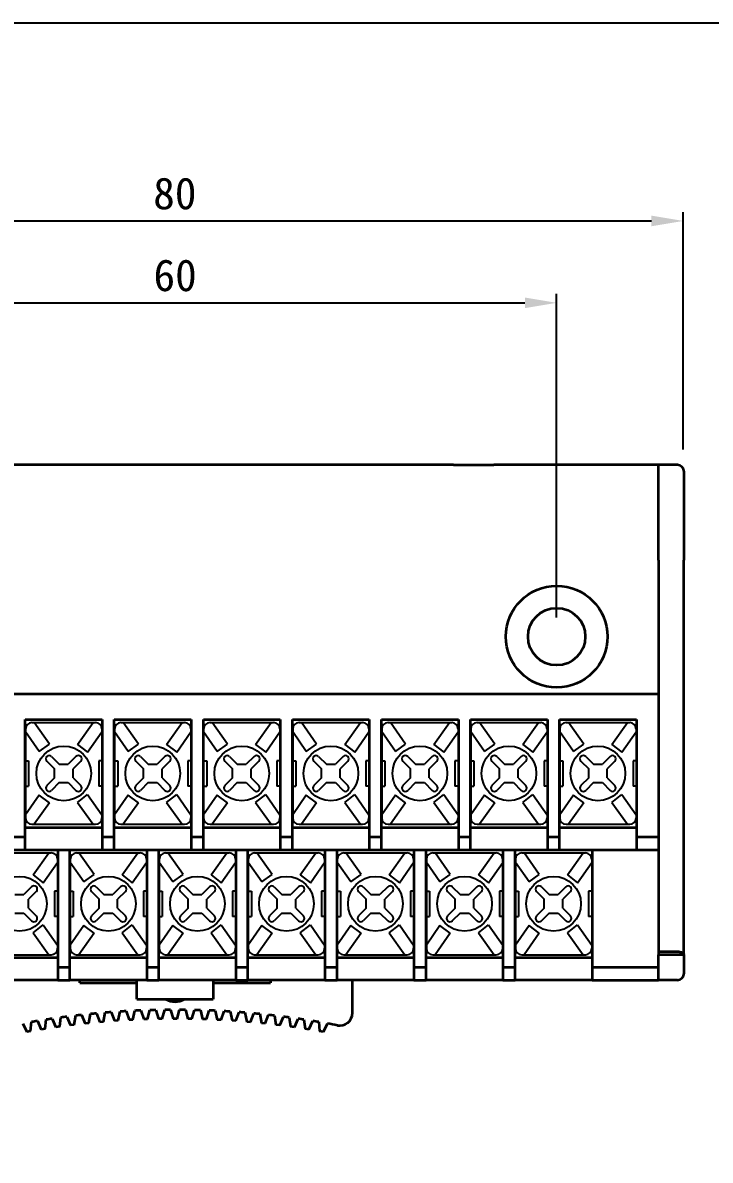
# Model space of a CAD drawing. Header units: millimetres. Extents: x 1618 to 2479, y 422 to 709.
# Drawn here: x 1679 to 1733.1, y 565.8 to 655.3 of the extents above; entities that cross this region are included whole.
import ezdxf

# ---------------------------------------------------------------- set-up
doc = ezdxf.new("R2010")
doc.units = ezdxf.units.MM
doc.layers.add('S', color=3, linetype='Continuous')
doc.layers.add('가시적인 것(ISO)', color=7, linetype='Continuous', lineweight=35)
doc.dimstyles.get("Standard").update_dxf_attribs({"dimtxt": 0.18, "dimasz": 0.18, "dimexe": 0.18, "dimexo": 0.0625, "dimgap": 0.09, "dimtad": 0, "dimtih": 1, "dimtoh": 1, "dimdec": 4, "dimzin": 0, "dimdsep": 46, "dimtxsty": 'Standard', "dimcen": 0.09, "dimadec": 0, "dimazin": 0, "dimtfac": 1, "dimtdec": 4, "dimtofl": 0, "dimtmove": 0, "dimatfit": 3, "dimfxl": 1, "dimtolj": 1, "dimtzin": 0, "dimarcsym": 0})

# ---------------------------------------------------------------- blocks, each defined once
blk = doc.blocks.new('*D12')
at = {"color": 4, "lineweight": -2, "transparency": 16777216}
for p, q in [((1651.025, 621.504), (1651.025, 640.381)), ((1730.979, 621.716), (1730.979, 640.381)), ((1653.525, 639.681), (1728.479, 639.681))]:
    blk.add_line(p, q, dxfattribs=at)
at = {"color": 4, "transparency": 16777216}
for points in [[(1653.525, 640.098), (1653.525, 639.264), (1651.025, 639.681)], [(1728.479, 640.098), (1728.479, 639.264), (1730.979, 639.681)]]:
    blk.add_solid(points, dxfattribs=at)
at = {"layer": 'DEFPOINTS', "color": 0, "transparency": 16777216}
for p in [(1730.979, 639.681), (1651.025, 620.004), (1730.979, 620.216)]:
    blk.add_point(p, dxfattribs=at)
at = {"color": 4, "transparency": 16777216, "insert": (1691.002, 641.831), "char_height": 2.5, "attachment_point": 5}
blk.add_mtext('\\A1;80', dxfattribs=at)
blk = doc.blocks.new('*D13')
at = {"color": 4, "lineweight": -2, "transparency": 16777216}
for p, q in [((1661.025, 608.504), (1661.025, 633.945)), ((1663.525, 633.245), (1718.525, 633.245)), ((1721.025, 608.504), (1721.025, 633.945))]:
    blk.add_line(p, q, dxfattribs=at)
at = {"color": 4, "transparency": 16777216}
for points in [[(1663.525, 633.662), (1663.525, 632.828), (1661.025, 633.245)], [(1718.525, 633.662), (1718.525, 632.828), (1721.025, 633.245)]]:
    blk.add_solid(points, dxfattribs=at)
at = {"layer": 'DEFPOINTS', "color": 0, "transparency": 16777216}
for p in [(1721.025, 633.245), (1661.025, 607.004), (1721.025, 607.004)]:
    blk.add_point(p, dxfattribs=at)
at = {"color": 4, "transparency": 16777216, "insert": (1691.025, 635.395), "char_height": 2.5, "attachment_point": 5}
blk.add_mtext('\\A1;60', dxfattribs=at)

msp = doc.modelspace()

# ---------------------------------------------------------------- linework, layer by layer
at = {"color": 7}
for p, q in [((1679.77, 600.254), (1684.77, 600.254)), ((1681.152, 598.564), (1679.951, 600.254)), ((1683.358, 598.529), (1684.59, 600.254)), ((1686.77, 600.254), (1691.77, 600.254)), ((1688.152, 598.564), (1686.951, 600.254)), ((1690.358, 598.529), (1691.59, 600.254)), ((1693.77, 600.254), (1698.77, 600.254)), ((1695.152, 598.564), (1693.951, 600.254)), ((1697.358, 598.529), (1698.59, 600.254)), ((1700.77, 600.254), (1705.77, 600.254)), ((1702.152, 598.564), (1700.951, 600.254)), ((1704.358, 598.529), (1705.59, 600.254)), ((1707.77, 600.254), (1712.77, 600.254)), ((1709.152, 598.564), (1707.951, 600.254)), ((1711.358, 598.529), (1712.59, 600.254)), ((1714.77, 600.254), (1719.77, 600.254)), ((1716.152, 598.564), (1714.951, 600.254)), ((1718.358, 598.529), (1719.59, 600.254)), ((1721.77, 600.254), (1726.77, 600.254)), ((1723.152, 598.564), (1721.951, 600.254)), ((1725.358, 598.529), (1726.59, 600.254)), ((1679.27, 599.754), (1679.27, 592.754)), ((1680.342, 597.972), (1679.27, 599.512)), ((1684.148, 597.913), (1685.27, 599.512)), ((1685.27, 599.754), (1685.27, 592.754)), ((1686.27, 599.754), (1686.27, 592.754)), ((1687.342, 597.972), (1686.27, 599.512)), ((1691.148, 597.913), (1692.27, 599.512)), ((1692.27, 599.754), (1692.27, 592.754)), ((1693.27, 599.754), (1693.27, 592.754)), ((1694.342, 597.972), (1693.27, 599.512)), ((1698.148, 597.913), (1699.27, 599.512)), ((1699.27, 599.754), (1699.27, 592.754)), ((1700.27, 599.754), (1700.27, 592.754)), ((1701.342, 597.972), (1700.27, 599.512)), ((1705.148, 597.913), (1706.27, 599.512)), ((1706.27, 599.754), (1706.27, 592.754)), ((1707.27, 599.754), (1707.27, 592.754)), ((1708.342, 597.972), (1707.27, 599.512)), ((1712.148, 597.913), (1713.27, 599.512)), ((1713.27, 599.754), (1713.27, 592.754)), ((1714.27, 599.754), (1714.27, 592.754)), ((1715.342, 597.972), (1714.27, 599.512)), ((1719.148, 597.913), (1720.27, 599.512)), ((1720.27, 599.754), (1720.27, 592.754)), ((1721.27, 599.754), (1721.27, 592.754)), ((1722.342, 597.972), (1721.27, 599.512)), ((1726.148, 597.913), (1727.27, 599.512)), ((1727.27, 599.754), (1727.27, 592.754)), ((1681.312, 597.587), (1681.917, 596.982)), ((1683.229, 597.587), (1682.624, 596.982)), ((1688.312, 597.587), (1688.917, 596.982)), ((1690.229, 597.587), (1689.624, 596.982)), ((1695.312, 597.587), (1695.917, 596.982)), ((1697.229, 597.587), (1696.624, 596.982)), ((1702.312, 597.587), (1702.917, 596.982)), ((1704.229, 597.587), (1703.624, 596.982)), ((1709.312, 597.587), (1709.917, 596.982)), ((1711.229, 597.587), (1710.624, 596.982)), ((1716.312, 597.587), (1716.917, 596.982)), ((1718.229, 597.587), (1717.624, 596.982)), ((1723.312, 597.587), (1723.917, 596.982)), ((1725.229, 597.587), (1724.624, 596.982)), ((1680.938, 597.213), (1681.543, 596.608)), ((1681.543, 595.901), (1681.543, 596.608)), ((1681.917, 596.982), (1682.624, 596.982)), ((1683.603, 597.213), (1682.998, 596.608)), ((1682.998, 595.901), (1682.998, 596.608)), ((1687.938, 597.213), (1688.543, 596.608)), ((1688.543, 595.901), (1688.543, 596.608)), ((1688.917, 596.982), (1689.624, 596.982)), ((1690.603, 597.213), (1689.998, 596.608)), ((1689.998, 595.901), (1689.998, 596.608)), ((1694.938, 597.213), (1695.543, 596.608)), ((1695.543, 595.901), (1695.543, 596.608)), ((1695.917, 596.982), (1696.624, 596.982)), ((1697.603, 597.213), (1696.998, 596.608)), ((1696.998, 595.901), (1696.998, 596.608)), ((1701.938, 597.213), (1702.543, 596.608)), ((1702.543, 595.901), (1702.543, 596.608)), ((1702.917, 596.982), (1703.624, 596.982)), ((1704.603, 597.213), (1703.998, 596.608)), ((1703.998, 595.901), (1703.998, 596.608)), ((1708.938, 597.213), (1709.543, 596.608)), ((1709.543, 595.901), (1709.543, 596.608)), ((1709.917, 596.982), (1710.624, 596.982)), ((1711.603, 597.213), (1710.998, 596.608)), ((1710.998, 595.901), (1710.998, 596.608)), ((1715.938, 597.213), (1716.543, 596.608)), ((1716.543, 595.901), (1716.543, 596.608)), ((1716.917, 596.982), (1717.624, 596.982)), ((1718.603, 597.213), (1717.998, 596.608)), ((1717.998, 595.901), (1717.998, 596.608)), ((1722.938, 597.213), (1723.543, 596.608)), ((1723.543, 595.901), (1723.543, 596.608)), ((1723.917, 596.982), (1724.624, 596.982)), ((1725.603, 597.213), (1724.998, 596.608)), ((1724.998, 595.901), (1724.998, 596.608)), ((1681.543, 595.901), (1680.938, 595.296)), ((1681.917, 595.527), (1681.312, 594.922)), ((1681.917, 595.527), (1682.624, 595.527)), ((1682.624, 595.527), (1683.229, 594.922)), ((1682.998, 595.901), (1683.603, 595.296)), ((1688.543, 595.901), (1687.938, 595.296)), ((1688.917, 595.527), (1688.312, 594.922)), ((1688.917, 595.527), (1689.624, 595.527)), ((1689.624, 595.527), (1690.229, 594.922)), ((1689.998, 595.901), (1690.603, 595.296)), ((1695.543, 595.901), (1694.938, 595.296)), ((1695.917, 595.527), (1695.312, 594.922)), ((1695.917, 595.527), (1696.624, 595.527)), ((1696.624, 595.527), (1697.229, 594.922)), ((1696.998, 595.901), (1697.603, 595.296)), ((1702.543, 595.901), (1701.938, 595.296)), ((1702.917, 595.527), (1702.312, 594.922)), ((1702.917, 595.527), (1703.624, 595.527)), ((1703.624, 595.527), (1704.229, 594.922)), ((1703.998, 595.901), (1704.603, 595.296)), ((1709.543, 595.901), (1708.938, 595.296)), ((1709.917, 595.527), (1709.312, 594.922)), ((1709.917, 595.527), (1710.624, 595.527)), ((1710.624, 595.527), (1711.229, 594.922)), ((1710.998, 595.901), (1711.603, 595.296)), ((1716.543, 595.901), (1715.938, 595.296)), ((1716.917, 595.527), (1716.312, 594.922)), ((1716.917, 595.527), (1717.624, 595.527)), ((1717.624, 595.527), (1718.229, 594.922)), ((1717.998, 595.901), (1718.603, 595.296)), ((1723.543, 595.901), (1722.938, 595.296)), ((1723.917, 595.527), (1723.312, 594.922)), ((1723.917, 595.527), (1724.624, 595.527)), ((1724.624, 595.527), (1725.229, 594.922)), ((1724.998, 595.901), (1725.603, 595.296)), ((1680.342, 594.536), (1679.27, 592.996)), ((1681.152, 593.944), (1679.951, 592.254)), ((1683.358, 593.98), (1684.59, 592.254)), ((1684.148, 594.596), (1685.27, 592.996)), ((1687.342, 594.536), (1686.27, 592.996)), ((1688.152, 593.944), (1686.951, 592.254)), ((1690.358, 593.98), (1691.59, 592.254)), ((1691.148, 594.596), (1692.27, 592.996)), ((1694.342, 594.536), (1693.27, 592.996)), ((1695.152, 593.944), (1693.951, 592.254)), ((1697.358, 593.98), (1698.59, 592.254)), ((1698.148, 594.596), (1699.27, 592.996)), ((1701.342, 594.536), (1700.27, 592.996)), ((1702.152, 593.944), (1700.951, 592.254)), ((1704.358, 593.98), (1705.59, 592.254)), ((1705.148, 594.596), (1706.27, 592.996)), ((1708.342, 594.536), (1707.27, 592.996)), ((1709.152, 593.944), (1707.951, 592.254)), ((1711.358, 593.98), (1712.59, 592.254)), ((1712.148, 594.596), (1713.27, 592.996)), ((1715.342, 594.536), (1714.27, 592.996)), ((1716.152, 593.944), (1714.951, 592.254)), ((1718.358, 593.98), (1719.59, 592.254)), ((1719.148, 594.596), (1720.27, 592.996)), ((1722.342, 594.536), (1721.27, 592.996)), ((1723.152, 593.944), (1721.951, 592.254)), ((1725.358, 593.98), (1726.59, 592.254)), ((1726.148, 594.596), (1727.27, 592.996)), ((1679.77, 592.254), (1684.77, 592.254)), ((1686.77, 592.254), (1691.77, 592.254)), ((1693.77, 592.254), (1698.77, 592.254)), ((1700.77, 592.254), (1705.77, 592.254)), ((1707.77, 592.254), (1712.77, 592.254)), ((1714.77, 592.254), (1719.77, 592.254)), ((1721.77, 592.254), (1726.77, 592.254)), ((1676.28, 590.004), (1681.28, 590.004)), ((1679.868, 588.279), (1681.1, 590.004)), ((1680.658, 587.663), (1681.78, 589.262)), ((1681.78, 589.504), (1681.78, 582.504)), ((1682.78, 589.504), (1682.78, 582.504)), ((1683.852, 587.722), (1682.78, 589.262)), ((1683.28, 590.004), (1688.28, 590.004)), ((1684.662, 588.314), (1683.461, 590.004)), ((1686.868, 588.279), (1688.1, 590.004)), ((1687.658, 587.663), (1688.78, 589.262)), ((1688.78, 589.504), (1688.78, 582.504)), ((1689.78, 589.504), (1689.78, 582.504)), ((1690.852, 587.722), (1689.78, 589.262)), ((1690.28, 590.004), (1695.28, 590.004)), ((1691.662, 588.314), (1690.461, 590.004)), ((1693.868, 588.279), (1695.1, 590.004)), ((1694.658, 587.663), (1695.78, 589.262)), ((1695.78, 589.504), (1695.78, 582.504)), ((1696.78, 589.504), (1696.78, 582.504)), ((1697.852, 587.722), (1696.78, 589.262)), ((1697.28, 590.004), (1702.28, 590.004)), ((1698.662, 588.314), (1697.461, 590.004)), ((1700.868, 588.279), (1702.1, 590.004)), ((1701.658, 587.663), (1702.78, 589.262)), ((1702.78, 589.504), (1702.78, 582.504)), ((1703.78, 589.504), (1703.78, 582.504)), ((1704.852, 587.722), (1703.78, 589.262)), ((1704.28, 590.004), (1709.28, 590.004)), ((1705.662, 588.314), (1704.461, 590.004)), ((1707.868, 588.279), (1709.1, 590.004)), ((1708.658, 587.663), (1709.78, 589.262)), ((1709.78, 589.504), (1709.78, 582.504)), ((1710.78, 589.504), (1710.78, 582.504)), ((1711.852, 587.722), (1710.78, 589.262)), ((1711.28, 590.004), (1716.28, 590.004)), ((1712.662, 588.314), (1711.461, 590.004)), ((1714.868, 588.279), (1716.1, 590.004)), ((1715.658, 587.663), (1716.78, 589.262)), ((1716.78, 589.504), (1716.78, 582.504)), ((1717.78, 589.504), (1717.78, 582.504)), ((1718.852, 587.722), (1717.78, 589.262)), ((1718.28, 590.004), (1723.28, 590.004)), ((1719.662, 588.314), (1718.461, 590.004)), ((1721.868, 588.279), (1723.1, 590.004)), ((1722.658, 587.663), (1723.78, 589.262)), ((1723.78, 589.504), (1723.78, 582.504)), ((1678.427, 586.732), (1679.134, 586.732)), ((1679.739, 587.337), (1679.134, 586.732)), ((1680.113, 586.963), (1679.508, 586.358)), ((1684.448, 586.963), (1685.053, 586.358)), ((1684.822, 587.337), (1685.427, 586.732)), ((1685.427, 586.732), (1686.134, 586.732)), ((1686.739, 587.337), (1686.134, 586.732)), ((1687.113, 586.963), (1686.508, 586.358)), ((1691.448, 586.963), (1692.053, 586.358)), ((1691.822, 587.337), (1692.427, 586.732)), ((1692.427, 586.732), (1693.134, 586.732)), ((1693.739, 587.337), (1693.134, 586.732)), ((1694.113, 586.963), (1693.508, 586.358)), ((1698.448, 586.963), (1699.053, 586.358)), ((1698.822, 587.337), (1699.427, 586.732)), ((1699.427, 586.732), (1700.134, 586.732)), ((1700.739, 587.337), (1700.134, 586.732)), ((1701.113, 586.963), (1700.508, 586.358)), ((1705.448, 586.963), (1706.053, 586.358)), ((1705.822, 587.337), (1706.427, 586.732)), ((1706.427, 586.732), (1707.134, 586.732)), ((1707.739, 587.337), (1707.134, 586.732)), ((1708.113, 586.963), (1707.508, 586.358)), ((1712.448, 586.963), (1713.053, 586.358)), ((1712.822, 587.337), (1713.427, 586.732)), ((1713.427, 586.732), (1714.134, 586.732)), ((1714.739, 587.337), (1714.134, 586.732)), ((1715.113, 586.963), (1714.508, 586.358)), ((1719.448, 586.963), (1720.053, 586.358)), ((1719.822, 587.337), (1720.427, 586.732)), ((1720.427, 586.732), (1721.134, 586.732)), ((1721.739, 587.337), (1721.134, 586.732)), ((1722.113, 586.963), (1721.508, 586.358)), ((1679.508, 585.651), (1679.508, 586.358)), ((1685.053, 585.651), (1685.053, 586.358)), ((1686.508, 585.651), (1686.508, 586.358)), ((1692.053, 585.651), (1692.053, 586.358)), ((1693.508, 585.651), (1693.508, 586.358)), ((1699.053, 585.651), (1699.053, 586.358)), ((1700.508, 585.651), (1700.508, 586.358)), ((1706.053, 585.651), (1706.053, 586.358)), ((1707.508, 585.651), (1707.508, 586.358)), ((1713.053, 585.651), (1713.053, 586.358)), ((1714.508, 585.651), (1714.508, 586.358)), ((1720.053, 585.651), (1720.053, 586.358)), ((1721.508, 585.651), (1721.508, 586.358)), ((1678.427, 585.277), (1679.134, 585.277)), ((1679.134, 585.277), (1679.739, 584.672)), ((1679.508, 585.651), (1680.113, 585.046)), ((1685.053, 585.651), (1684.448, 585.046)), ((1685.427, 585.277), (1684.822, 584.672)), ((1685.427, 585.277), (1686.134, 585.277)), ((1686.134, 585.277), (1686.739, 584.672)), ((1686.508, 585.651), (1687.113, 585.046)), ((1692.053, 585.651), (1691.448, 585.046)), ((1692.427, 585.277), (1691.822, 584.672)), ((1692.427, 585.277), (1693.134, 585.277)), ((1693.134, 585.277), (1693.739, 584.672)), ((1693.508, 585.651), (1694.113, 585.046)), ((1699.053, 585.651), (1698.448, 585.046)), ((1699.427, 585.277), (1698.822, 584.672)), ((1699.427, 585.277), (1700.134, 585.277)), ((1700.134, 585.277), (1700.739, 584.672)), ((1700.508, 585.651), (1701.113, 585.046)), ((1706.053, 585.651), (1705.448, 585.046)), ((1706.427, 585.277), (1705.822, 584.672)), ((1706.427, 585.277), (1707.134, 585.277)), ((1707.134, 585.277), (1707.739, 584.672)), ((1707.508, 585.651), (1708.113, 585.046)), ((1713.053, 585.651), (1712.448, 585.046)), ((1713.427, 585.277), (1712.822, 584.672)), ((1713.427, 585.277), (1714.134, 585.277)), ((1714.134, 585.277), (1714.739, 584.672)), ((1714.508, 585.651), (1715.113, 585.046)), ((1720.053, 585.651), (1719.448, 585.046)), ((1720.427, 585.277), (1719.822, 584.672)), ((1720.427, 585.277), (1721.134, 585.277)), ((1721.134, 585.277), (1721.739, 584.672)), ((1721.508, 585.651), (1722.113, 585.046)), ((1680.658, 584.346), (1681.78, 582.746)), ((1683.852, 584.286), (1682.78, 582.746)), ((1687.658, 584.346), (1688.78, 582.746)), ((1690.852, 584.286), (1689.78, 582.746)), ((1694.658, 584.346), (1695.78, 582.746)), ((1697.852, 584.286), (1696.78, 582.746)), ((1701.658, 584.346), (1702.78, 582.746)), ((1704.852, 584.286), (1703.78, 582.746)), ((1708.658, 584.346), (1709.78, 582.746)), ((1711.852, 584.286), (1710.78, 582.746)), ((1715.658, 584.346), (1716.78, 582.746)), ((1718.852, 584.286), (1717.78, 582.746)), ((1722.658, 584.346), (1723.78, 582.746)), ((1679.868, 583.73), (1681.1, 582.004)), ((1684.662, 583.694), (1683.461, 582.004)), ((1686.868, 583.73), (1688.1, 582.004)), ((1691.662, 583.694), (1690.461, 582.004)), ((1693.868, 583.73), (1695.1, 582.004)), ((1698.662, 583.694), (1697.461, 582.004)), ((1700.868, 583.73), (1702.1, 582.004)), ((1705.662, 583.694), (1704.461, 582.004)), ((1707.868, 583.73), (1709.1, 582.004)), ((1712.662, 583.694), (1711.461, 582.004)), ((1714.868, 583.73), (1716.1, 582.004)), ((1719.662, 583.694), (1718.461, 582.004)), ((1721.868, 583.73), (1723.1, 582.004)), ((1676.28, 582.004), (1681.28, 582.004)), ((1683.28, 582.004), (1688.28, 582.004)), ((1690.28, 582.004), (1695.28, 582.004)), ((1697.28, 582.004), (1702.28, 582.004)), ((1704.28, 582.004), (1709.28, 582.004)), ((1711.28, 582.004), (1716.28, 582.004)), ((1718.28, 582.004), (1723.28, 582.004))]:
    msp.add_line(p, q, dxfattribs=at)
for p, q in [((1680.342, 597.972), (1681.152, 598.564)), ((1683.358, 598.529), (1684.148, 597.913)), ((1687.342, 597.972), (1688.152, 598.564)), ((1690.358, 598.529), (1691.148, 597.913)), ((1694.342, 597.972), (1695.152, 598.564)), ((1697.358, 598.529), (1698.148, 597.913)), ((1701.342, 597.972), (1702.152, 598.564)), ((1704.358, 598.529), (1705.148, 597.913)), ((1708.342, 597.972), (1709.152, 598.564)), ((1711.358, 598.529), (1712.148, 597.913)), ((1715.342, 597.972), (1716.152, 598.564)), ((1718.358, 598.529), (1719.148, 597.913)), ((1722.342, 597.972), (1723.152, 598.564)), ((1725.358, 598.529), (1726.148, 597.913)), ((1681.152, 593.944), (1680.342, 594.536)), ((1683.358, 593.98), (1684.148, 594.596)), ((1688.152, 593.944), (1687.342, 594.536)), ((1690.358, 593.98), (1691.148, 594.596)), ((1695.152, 593.944), (1694.342, 594.536)), ((1697.358, 593.98), (1698.148, 594.596)), ((1702.152, 593.944), (1701.342, 594.536)), ((1704.358, 593.98), (1705.148, 594.596)), ((1709.152, 593.944), (1708.342, 594.536)), ((1711.358, 593.98), (1712.148, 594.596)), ((1716.152, 593.944), (1715.342, 594.536)), ((1718.358, 593.98), (1719.148, 594.596)), ((1723.152, 593.944), (1722.342, 594.536)), ((1725.358, 593.98), (1726.148, 594.596)), ((1679.868, 588.279), (1680.658, 587.663)), ((1683.852, 587.722), (1684.662, 588.314)), ((1686.868, 588.279), (1687.658, 587.663)), ((1690.852, 587.722), (1691.662, 588.314)), ((1693.868, 588.279), (1694.658, 587.663)), ((1697.852, 587.722), (1698.662, 588.314)), ((1700.868, 588.279), (1701.658, 587.663)), ((1704.852, 587.722), (1705.662, 588.314)), ((1707.868, 588.279), (1708.658, 587.663)), ((1711.852, 587.722), (1712.662, 588.314)), ((1714.868, 588.279), (1715.658, 587.663)), ((1718.852, 587.722), (1719.662, 588.314)), ((1721.868, 588.279), (1722.658, 587.663)), ((1679.868, 583.73), (1680.658, 584.346)), ((1684.662, 583.694), (1683.852, 584.286)), ((1686.868, 583.73), (1687.658, 584.346)), ((1691.662, 583.694), (1690.852, 584.286)), ((1693.868, 583.73), (1694.658, 584.346)), ((1698.662, 583.694), (1697.852, 584.286)), ((1700.868, 583.73), (1701.658, 584.346)), ((1705.662, 583.694), (1704.852, 584.286)), ((1707.868, 583.73), (1708.658, 584.346)), ((1712.662, 583.694), (1711.852, 584.286)), ((1714.868, 583.73), (1715.658, 584.346)), ((1719.662, 583.694), (1718.852, 584.286)), ((1721.868, 583.73), (1722.658, 584.346))]:
    msp.add_line(p, q)
at = {"color": 4}
msp.add_lwpolyline([(1627.054, 655.26), (1823.142, 655.26), (1823.142, 487.456), (1627.054, 487.456)], close=True, dxfattribs=at)
at = {"color": 7}
for centre in [(1682.27, 596.254), (1689.27, 596.254), (1696.27, 596.254), (1703.27, 596.254), (1710.27, 596.254), (1717.27, 596.254), (1724.27, 596.254), (1678.78, 586.004), (1685.78, 586.004), (1692.78, 586.004), (1699.78, 586.004), (1706.78, 586.004), (1713.78, 586.004), (1720.78, 586.004)]:
    msp.add_circle(centre, 2.153, dxfattribs=at)
for centre, radius, start, end in [((1679.77, 599.754), 0.5, 90, 180), ((1684.77, 599.754), 0.5, 0, 90), ((1686.77, 599.754), 0.5, 90, 180), ((1691.77, 599.754), 0.5, 0, 90), ((1693.77, 599.754), 0.5, 90, 180), ((1698.77, 599.754), 0.5, 0, 90), ((1700.77, 599.754), 0.5, 90, 180), ((1705.77, 599.754), 0.5, 0, 90), ((1707.77, 599.754), 0.5, 90, 180), ((1712.77, 599.754), 0.5, 0, 90), ((1714.77, 599.754), 0.5, 90, 180), ((1719.77, 599.754), 0.5, 0, 90), ((1721.77, 599.754), 0.5, 90, 180), ((1726.77, 599.754), 0.5, 0, 90), ((1681.125, 597.4), 0.265, 45, 225), ((1683.416, 597.4), 0.265, 315, 135), ((1688.125, 597.4), 0.265, 45, 225), ((1690.416, 597.4), 0.265, 315, 135), ((1695.125, 597.4), 0.265, 45, 225), ((1697.416, 597.4), 0.265, 315, 135), ((1702.125, 597.4), 0.265, 45, 225), ((1704.416, 597.4), 0.265, 315, 135), ((1709.125, 597.4), 0.265, 45, 225), ((1711.416, 597.4), 0.265, 315, 135), ((1716.125, 597.4), 0.265, 45, 225), ((1718.416, 597.4), 0.265, 315, 135), ((1723.125, 597.4), 0.265, 45, 225), ((1725.416, 597.4), 0.265, 315, 135), ((1681.125, 595.109), 0.265, 135, 315), ((1683.416, 595.109), 0.265, 225, 45), ((1688.125, 595.109), 0.265, 135, 315), ((1690.416, 595.109), 0.265, 225, 45), ((1695.125, 595.109), 0.265, 135, 315), ((1697.416, 595.109), 0.265, 225, 45), ((1702.125, 595.109), 0.265, 135, 315), ((1704.416, 595.109), 0.265, 225, 45), ((1709.125, 595.109), 0.265, 135, 315), ((1711.416, 595.109), 0.265, 225, 45), ((1716.125, 595.109), 0.265, 135, 315), ((1718.416, 595.109), 0.265, 225, 45), ((1723.125, 595.109), 0.265, 135, 315), ((1725.416, 595.109), 0.265, 225, 45), ((1679.77, 592.754), 0.5, 180, 270), ((1684.77, 592.754), 0.5, 270, 0), ((1686.77, 592.754), 0.5, 180, 270), ((1691.77, 592.754), 0.5, 270, 0), ((1693.77, 592.754), 0.5, 180, 270), ((1698.77, 592.754), 0.5, 270, 0), ((1700.77, 592.754), 0.5, 180, 270), ((1705.77, 592.754), 0.5, 270, 0), ((1707.77, 592.754), 0.5, 180, 270), ((1712.77, 592.754), 0.5, 270, 0), ((1714.77, 592.754), 0.5, 180, 270), ((1719.77, 592.754), 0.5, 270, 0), ((1721.77, 592.754), 0.5, 180, 270), ((1726.77, 592.754), 0.5, 270, 0), ((1681.28, 589.504), 0.5, 0, 90), ((1683.28, 589.504), 0.5, 90, 180), ((1688.28, 589.504), 0.5, 0, 90), ((1690.28, 589.504), 0.5, 90, 180), ((1695.28, 589.504), 0.5, 0, 90), ((1697.28, 589.504), 0.5, 90, 180), ((1702.28, 589.504), 0.5, 0, 90), ((1704.28, 589.504), 0.5, 90, 180), ((1709.28, 589.504), 0.5, 0, 90), ((1711.28, 589.504), 0.5, 90, 180), ((1716.28, 589.504), 0.5, 0, 90), ((1718.28, 589.504), 0.5, 90, 180), ((1723.28, 589.504), 0.5, 0, 90), ((1679.926, 587.15), 0.265, 315, 135), ((1684.635, 587.15), 0.265, 45, 225), ((1686.926, 587.15), 0.265, 315, 135), ((1691.635, 587.15), 0.265, 45, 225), ((1693.926, 587.15), 0.265, 315, 135), ((1698.635, 587.15), 0.265, 45, 225), ((1700.926, 587.15), 0.265, 315, 135), ((1705.635, 587.15), 0.265, 45, 225), ((1707.926, 587.15), 0.265, 315, 135), ((1712.635, 587.15), 0.265, 45, 225), ((1714.926, 587.15), 0.265, 315, 135), ((1719.635, 587.15), 0.265, 45, 225), ((1721.926, 587.15), 0.265, 315, 135), ((1679.926, 584.859), 0.265, 225, 45), ((1684.635, 584.859), 0.265, 135, 315), ((1686.926, 584.859), 0.265, 225, 45), ((1691.635, 584.859), 0.265, 135, 315), ((1693.926, 584.859), 0.265, 225, 45), ((1698.635, 584.859), 0.265, 135, 315), ((1700.926, 584.859), 0.265, 225, 45), ((1705.635, 584.859), 0.265, 135, 315), ((1707.926, 584.859), 0.265, 225, 45), ((1712.635, 584.859), 0.265, 135, 315), ((1714.926, 584.859), 0.265, 225, 45), ((1719.635, 584.859), 0.265, 135, 315), ((1721.926, 584.859), 0.265, 225, 45), ((1681.28, 582.504), 0.5, 270, 0), ((1683.28, 582.504), 0.5, 180, 270), ((1688.28, 582.504), 0.5, 270, 0), ((1690.28, 582.504), 0.5, 180, 270), ((1695.28, 582.504), 0.5, 270, 0), ((1697.28, 582.504), 0.5, 180, 270), ((1702.28, 582.504), 0.5, 270, 0), ((1704.28, 582.504), 0.5, 180, 270), ((1709.28, 582.504), 0.5, 270, 0), ((1711.28, 582.504), 0.5, 180, 270), ((1716.28, 582.504), 0.5, 270, 0), ((1718.28, 582.504), 0.5, 180, 270), ((1723.28, 582.504), 0.5, 270, 0)]:
    msp.add_arc(centre, radius, start, end, dxfattribs=at)
at = {"layer": 'S', "color": 0}
for p, q in [((1679.245, 597.254), (1679.51, 597.254)), ((1679.51, 597.254), (1679.51, 595.254)), ((1685.295, 597.254), (1685.03, 597.254)), ((1685.03, 597.254), (1685.03, 595.254)), ((1686.245, 597.254), (1686.51, 597.254)), ((1686.51, 597.254), (1686.51, 595.254)), ((1692.295, 597.254), (1692.03, 597.254)), ((1692.03, 597.254), (1692.03, 595.254)), ((1693.245, 597.254), (1693.51, 597.254)), ((1693.51, 597.254), (1693.51, 595.254)), ((1699.295, 597.254), (1699.03, 597.254)), ((1699.03, 597.254), (1699.03, 595.254)), ((1700.245, 597.254), (1700.51, 597.254)), ((1700.51, 597.254), (1700.51, 595.254)), ((1706.295, 597.254), (1706.03, 597.254)), ((1706.03, 597.254), (1706.03, 595.254)), ((1707.245, 597.254), (1707.51, 597.254)), ((1707.51, 597.254), (1707.51, 595.254)), ((1713.295, 597.254), (1713.03, 597.254)), ((1713.03, 597.254), (1713.03, 595.254)), ((1714.245, 597.254), (1714.51, 597.254)), ((1714.51, 597.254), (1714.51, 595.254)), ((1720.295, 597.254), (1720.03, 597.254)), ((1720.03, 597.254), (1720.03, 595.254)), ((1721.245, 597.254), (1721.51, 597.254)), ((1721.51, 597.254), (1721.51, 595.254)), ((1727.295, 597.254), (1727.03, 597.254)), ((1727.03, 597.254), (1727.03, 595.254)), ((1679.245, 595.254), (1679.51, 595.254)), ((1685.295, 595.254), (1685.03, 595.254)), ((1686.245, 595.254), (1686.51, 595.254)), ((1692.295, 595.254), (1692.03, 595.254)), ((1693.245, 595.254), (1693.51, 595.254)), ((1699.295, 595.254), (1699.03, 595.254)), ((1700.245, 595.254), (1700.51, 595.254)), ((1706.295, 595.254), (1706.03, 595.254)), ((1707.245, 595.254), (1707.51, 595.254)), ((1713.295, 595.254), (1713.03, 595.254)), ((1714.245, 595.254), (1714.51, 595.254)), ((1720.295, 595.254), (1720.03, 595.254)), ((1721.245, 595.254), (1721.51, 595.254)), ((1727.295, 595.254), (1727.03, 595.254)), ((1681.805, 587.004), (1681.54, 587.004)), ((1681.54, 587.004), (1681.54, 585.004)), ((1682.755, 587.004), (1683.02, 587.004)), ((1683.02, 587.004), (1683.02, 585.004)), ((1688.805, 587.004), (1688.54, 587.004)), ((1688.54, 587.004), (1688.54, 585.004)), ((1689.755, 587.004), (1690.02, 587.004)), ((1690.02, 587.004), (1690.02, 585.004)), ((1695.805, 587.004), (1695.54, 587.004)), ((1695.54, 587.004), (1695.54, 585.004)), ((1696.755, 587.004), (1697.02, 587.004)), ((1697.02, 587.004), (1697.02, 585.004)), ((1702.805, 587.004), (1702.54, 587.004)), ((1702.54, 587.004), (1702.54, 585.004)), ((1703.755, 587.004), (1704.02, 587.004)), ((1704.02, 587.004), (1704.02, 585.004)), ((1709.805, 587.004), (1709.54, 587.004)), ((1709.54, 587.004), (1709.54, 585.004)), ((1710.755, 587.004), (1711.02, 587.004)), ((1711.02, 587.004), (1711.02, 585.004)), ((1716.805, 587.004), (1716.54, 587.004)), ((1716.54, 587.004), (1716.54, 585.004)), ((1717.755, 587.004), (1718.02, 587.004)), ((1718.02, 587.004), (1718.02, 585.004)), ((1723.805, 587.004), (1723.54, 587.004)), ((1723.54, 587.004), (1723.54, 585.004)), ((1681.805, 585.004), (1681.54, 585.004)), ((1682.755, 585.004), (1683.02, 585.004)), ((1688.805, 585.004), (1688.54, 585.004)), ((1689.755, 585.004), (1690.02, 585.004)), ((1695.805, 585.004), (1695.54, 585.004)), ((1696.755, 585.004), (1697.02, 585.004)), ((1702.805, 585.004), (1702.54, 585.004)), ((1703.755, 585.004), (1704.02, 585.004)), ((1709.805, 585.004), (1709.54, 585.004)), ((1710.755, 585.004), (1711.02, 585.004)), ((1716.805, 585.004), (1716.54, 585.004)), ((1717.755, 585.004), (1718.02, 585.004)), ((1723.805, 585.004), (1723.54, 585.004))]:
    msp.add_line(p, q, dxfattribs=at)
at = {"layer": '가시적인 것(ISO)'}
for p, q in [((1705.954, 620.504), (1676.097, 620.504)), ((1709.843, 620.504), (1705.954, 620.504)), ((1712.915, 620.504), (1709.843, 620.504)), ((1712.915, 620.504), (1716.097, 620.504)), ((1729.025, 620.504), (1716.097, 620.504)), ((1729.025, 613.004), (1729.025, 620.504)), ((1730.525, 620.504), (1729.025, 620.504)), ((1731.025, 620.004), (1731.025, 613.004)), ((1729.025, 613.004), (1729.025, 582.254)), ((1731.025, 582.05), (1731.025, 613.004)), ((1653.025, 602.504), (1729.025, 602.504)), ((1679.245, 590.254), (1679.245, 600.504)), ((1679.245, 600.504), (1685.295, 600.504)), ((1685.295, 600.504), (1685.295, 590.254)), ((1686.245, 590.254), (1686.245, 600.504)), ((1686.245, 600.504), (1692.295, 600.504)), ((1692.295, 600.504), (1692.295, 590.254)), ((1693.245, 590.254), (1693.245, 600.504)), ((1693.245, 600.504), (1699.295, 600.504)), ((1699.295, 600.504), (1699.295, 590.254)), ((1700.245, 590.254), (1700.245, 600.504)), ((1700.245, 600.504), (1706.295, 600.504)), ((1706.295, 600.504), (1706.295, 590.254)), ((1707.245, 590.254), (1707.245, 600.504)), ((1707.245, 600.504), (1713.295, 600.504)), ((1713.295, 600.504), (1713.295, 590.254)), ((1714.245, 590.254), (1714.245, 600.504)), ((1714.245, 600.504), (1720.295, 600.504)), ((1720.295, 600.504), (1720.295, 590.254)), ((1721.245, 590.254), (1721.245, 600.504)), ((1721.245, 600.504), (1727.295, 600.504)), ((1727.295, 600.504), (1727.295, 590.254)), ((1679.245, 592.004), (1685.295, 592.004)), ((1686.245, 592.004), (1692.295, 592.004)), ((1693.245, 592.004), (1699.295, 592.004)), ((1700.245, 592.004), (1706.295, 592.004)), ((1707.245, 592.004), (1713.295, 592.004)), ((1714.245, 592.004), (1720.295, 592.004)), ((1721.245, 592.004), (1727.295, 592.004)), ((1679.245, 591.254), (1678.295, 591.254)), ((1686.245, 591.254), (1685.295, 591.254)), ((1693.245, 591.254), (1692.295, 591.254)), ((1700.245, 591.254), (1699.295, 591.254)), ((1707.245, 591.254), (1706.295, 591.254)), ((1714.245, 591.254), (1713.295, 591.254)), ((1721.245, 591.254), (1720.295, 591.254)), ((1729.025, 591.254), (1727.295, 591.254)), ((1653.025, 590.254), (1729.025, 590.254)), ((1681.805, 590.254), (1681.805, 580.004)), ((1682.755, 580.004), (1682.755, 590.254)), ((1688.805, 590.254), (1688.805, 580.004)), ((1689.755, 580.004), (1689.755, 590.254)), ((1695.805, 590.254), (1695.805, 580.004)), ((1696.755, 580.004), (1696.755, 590.254)), ((1702.805, 590.254), (1702.805, 580.004)), ((1703.755, 580.004), (1703.755, 590.254)), ((1709.805, 590.254), (1709.805, 580.004)), ((1710.755, 580.004), (1710.755, 590.254)), ((1716.805, 590.254), (1716.805, 580.004)), ((1717.755, 580.004), (1717.755, 590.254)), ((1723.805, 590.254), (1723.805, 580.004)), ((1729.025, 582.254), (1729.025, 582)), ((1729.025, 582.254), (1730.525, 582.254)), ((1730.536, 582.254), (1730.525, 582.254)), ((1681.805, 581.754), (1675.755, 581.754)), ((1688.805, 581.754), (1682.755, 581.754)), ((1695.805, 581.754), (1689.755, 581.754)), ((1702.805, 581.754), (1696.755, 581.754)), ((1709.805, 581.754), (1703.755, 581.754)), ((1716.805, 581.754), (1710.755, 581.754)), ((1723.805, 581.754), (1717.755, 581.754)), ((1729.025, 580.004), (1729.025, 582)), ((1731.025, 582), (1729.025, 582)), ((1731.025, 582), (1731.025, 582.05)), ((1731.025, 582), (1731.025, 580.504)), ((1681.805, 581.004), (1681.805, 580.004)), ((1682.755, 581.004), (1681.805, 581.004)), ((1682.755, 580.004), (1682.755, 581.004)), ((1688.805, 581.004), (1688.805, 580.004)), ((1689.755, 581.004), (1688.805, 581.004)), ((1689.755, 580.004), (1689.755, 581.004)), ((1695.805, 581.004), (1695.805, 580.004)), ((1696.755, 581.004), (1695.805, 581.004)), ((1696.755, 580.004), (1696.755, 581.004)), ((1702.805, 581.004), (1702.805, 580.004)), ((1703.755, 581.004), (1702.805, 581.004)), ((1703.755, 580.004), (1703.755, 581.004)), ((1709.805, 581.004), (1709.805, 580.004)), ((1710.755, 581.004), (1709.805, 581.004)), ((1710.755, 580.004), (1710.755, 581.004)), ((1716.805, 581.004), (1716.805, 580.004)), ((1717.755, 581.004), (1716.805, 581.004)), ((1717.755, 580.004), (1717.755, 581.004)), ((1723.805, 581.004), (1723.805, 580.004)), ((1729.025, 581.004), (1723.805, 581.004)), ((1681.805, 580.004), (1675.755, 580.004)), ((1681.805, 580.004), (1682.755, 580.004)), ((1688.805, 580.004), (1682.755, 580.004)), ((1683.525, 579.804), (1683.525, 580.004)), ((1683.525, 579.804), (1688.025, 579.804)), ((1688.025, 578.504), (1688.025, 580.004)), ((1688.805, 580.004), (1689.755, 580.004)), ((1695.805, 580.004), (1689.755, 580.004)), ((1694.025, 580.004), (1694.025, 578.504)), ((1694.025, 579.804), (1698.525, 579.804)), ((1695.805, 580.004), (1696.755, 580.004)), ((1696.025, 579.804), (1696.025, 580.004)), ((1702.805, 580.004), (1696.755, 580.004)), ((1698.525, 580.004), (1698.525, 579.804)), ((1702.805, 580.004), (1703.755, 580.004)), ((1709.805, 580.004), (1703.755, 580.004)), ((1704.975, 577.429), (1704.975, 580.004)), ((1709.805, 580.004), (1710.755, 580.004)), ((1716.805, 580.004), (1710.755, 580.004)), ((1716.805, 580.004), (1717.755, 580.004)), ((1723.805, 580.004), (1717.755, 580.004)), ((1723.805, 580.004), (1729.025, 580.004)), ((1730.525, 580.004), (1729.025, 580.004)), ((1688.025, 578.504), (1694.025, 578.504)), ((1688.864, 576.939), (1689.039, 577.644)), ((1689.504, 577.656), (1689.716, 576.961)), ((1690.02, 576.966), (1690.208, 577.669)), ((1690.674, 577.673), (1690.873, 576.974)), ((1691.177, 576.974), (1691.377, 577.673)), ((1691.843, 577.669), (1692.031, 576.966)), ((1692.335, 576.961), (1692.546, 577.656)), ((1693.012, 577.644), (1693.187, 576.939)), ((1680.197, 576.793), (1680.504, 576.134)), ((1680.804, 576.181), (1680.892, 576.903)), ((1681.353, 576.972), (1681.648, 576.307)), ((1681.949, 576.35), (1682.049, 577.07)), ((1682.511, 577.131), (1682.795, 576.461)), ((1683.096, 576.498), (1683.209, 577.216)), ((1683.672, 577.269), (1683.944, 576.595)), ((1684.246, 576.626), (1684.372, 577.343)), ((1684.836, 577.387), (1685.096, 576.708)), ((1685.398, 576.735), (1685.096, 576.708)), ((1685.398, 576.735), (1685.537, 577.449)), ((1686.001, 577.485), (1686.249, 576.802)), ((1686.552, 576.823), (1686.249, 576.802)), ((1686.552, 576.823), (1686.703, 577.534)), ((1687.168, 577.563), (1687.404, 576.875)), ((1687.707, 576.891), (1687.404, 576.875)), ((1687.707, 576.891), (1687.87, 577.599)), ((1688.336, 577.62), (1688.56, 576.928)), ((1688.864, 576.939), (1688.56, 576.928)), ((1690.02, 576.966), (1689.716, 576.961)), ((1691.177, 576.974), (1690.873, 576.974)), ((1692.335, 576.961), (1692.031, 576.966)), ((1693.491, 576.928), (1693.187, 576.939)), ((1693.491, 576.928), (1693.715, 577.62)), ((1694.181, 577.599), (1694.344, 576.891)), ((1694.647, 576.875), (1694.344, 576.891)), ((1694.647, 576.875), (1694.883, 577.563)), ((1695.348, 577.534), (1695.499, 576.823)), ((1695.802, 576.802), (1695.499, 576.823)), ((1695.802, 576.802), (1696.05, 577.485)), ((1696.514, 577.449), (1696.652, 576.735)), ((1696.955, 576.708), (1696.652, 576.735)), ((1696.955, 576.708), (1697.215, 577.387)), ((1697.679, 577.343), (1697.805, 576.626)), ((1698.107, 576.595), (1698.379, 577.269)), ((1698.841, 577.216), (1698.955, 576.498)), ((1699.256, 576.461), (1699.54, 577.131)), ((1700.002, 577.07), (1700.102, 576.35)), ((1700.403, 576.307), (1700.698, 576.972)), ((1701.159, 576.903), (1701.247, 576.181)), ((1701.547, 576.134), (1701.854, 576.793)), ((1679.045, 576.594), (1679.363, 575.94)), ((1679.662, 575.993), (1679.363, 575.94)), ((1679.662, 575.993), (1679.738, 576.716)), ((1680.804, 576.181), (1680.504, 576.134)), ((1681.949, 576.35), (1681.648, 576.307)), ((1683.096, 576.498), (1682.795, 576.461)), ((1684.246, 576.626), (1683.944, 576.595)), ((1698.107, 576.595), (1697.805, 576.626)), ((1699.256, 576.461), (1698.955, 576.498)), ((1700.403, 576.307), (1700.102, 576.35)), ((1701.547, 576.134), (1701.247, 576.181)), ((1702.313, 576.716), (1702.389, 575.993)), ((1702.688, 575.94), (1702.389, 575.993)), ((1702.688, 575.94), (1703.006, 576.594))]:
    msp.add_line(p, q, dxfattribs=at)
for radius in [4, 2.25]:
    msp.add_circle((1721.025, 607.004), radius, dxfattribs=at)
for centre, radius, start, end in [((1730.525, 620.004), 0.5, 0, 90), ((1730.525, 580.504), 0.5, 270, 0), ((1691.025, 510.674), 67, 91.30079, 91.69921), ((1691.025, 510.674), 67, 90.30079, 90.69921), ((1691.025, 579.804), 1.5, 240.07357, 299.92643), ((1691.025, 510.674), 67, 89.30079, 89.69921), ((1691.025, 510.674), 67, 88.30079, 88.69921), ((1691.025, 510.674), 67, 99.30079, 99.69921), ((1691.025, 510.674), 67, 98.30079, 98.69921), ((1691.025, 510.674), 67, 97.30079, 97.69921), ((1691.025, 510.674), 67, 96.30079, 96.69921), ((1691.025, 510.674), 67, 95.30079, 95.69921), ((1691.025, 510.674), 67, 94.30079, 94.69921), ((1691.025, 510.674), 67, 93.30079, 93.69921), ((1691.025, 510.674), 67, 92.30079, 92.69921), ((1691.025, 510.674), 67, 87.30079, 87.69921), ((1691.025, 510.674), 67, 86.30079, 86.69921), ((1691.025, 510.674), 67, 85.30079, 85.69921), ((1691.025, 510.674), 67, 84.30079, 84.69921), ((1691.025, 510.674), 67, 83.30079, 83.69921), ((1691.025, 510.674), 67, 82.30079, 82.69921), ((1691.025, 510.674), 67, 81.30079, 81.69921), ((1691.025, 510.674), 67, 80.30079, 80.69921), ((1703.975, 577.429), 1, 259.02147, 0), ((1691.025, 510.674), 67, 79.02147, 79.69921)]:
    msp.add_arc(centre, radius, start, end, dxfattribs=at)
msp.add_open_spline([(1730.536, 582.254), (1730.596, 582.254), (1730.659, 582.246), (1730.777, 582.218), (1730.831, 582.198), (1730.92, 582.157), (1730.959, 582.132), (1731.012, 582.087), (1731.025, 582.066), (1731.025, 582.05)], degree=3, knots=[0.15503312, 0.15503312, 0.15503312, 0.15503312, 0.17302044, 0.17302044, 0.19204638, 0.19204638, 0.21214155, 0.21214155, 0.23223671, 0.23223671, 0.23223671, 0.23223671], dxfattribs=at)

# ---------------------------------------------------------------- dimensions: what is measured, and where the dimension line sits
at = {"color": 0}
for base, p1, p2, picture, middle in [((1730.979, 639.681), (1651.025, 620.004), (1730.979, 620.216), '*D12', (1691.002, 641.831)), ((1721.025, 633.245), (1661.025, 607.004), (1721.025, 607.004), '*D13', (1691.025, 635.395))]:
    dim = msp.add_linear_dim(base=base, p1=p1, p2=p2, dimstyle='Standard', override={"dimtxt": 2.5, "dimasz": 2.5, "dimexe": 0.7, "dimexo": 1.5, "dimgap": 0.9, "dimtad": 1, "dimtih": 0, "dimtoh": 0, "dimdec": 1, "dimzin": 8, "dimcen": 2.5, "dimclrd": 4, "dimclre": 4, "dimclrt": 4, "dimtofl": 1}, dxfattribs=at)
    dim.commit()
    dim.dimension.update_dxf_attribs({"geometry": picture, "text_midpoint": middle})

doc.saveas('drawing.dxf')
